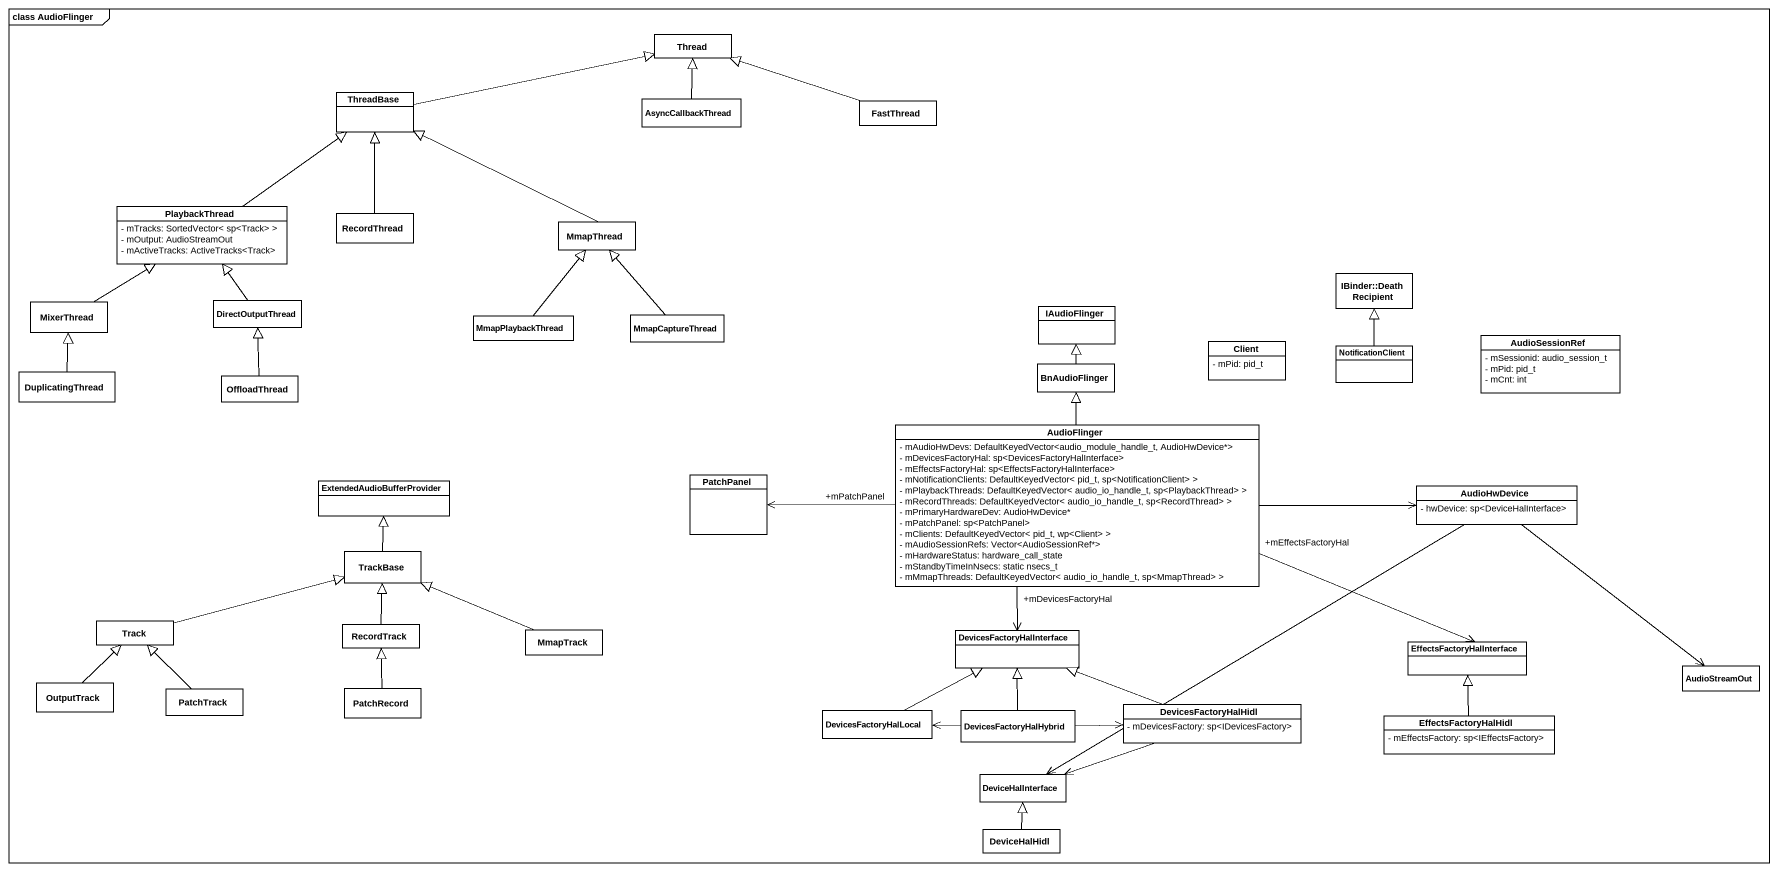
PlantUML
@startuml
mainframe class AudioFlinger
hide circle
hide empty members
skinparam classAttributeIconSize 0
class Thread
class ThreadBase
class AsyncCallbackThread
class FastThread
class PlaybackThread {
  - mTracks: SortedVector< sp<Track> >
  - mOutput: AudioStreamOut
  - mActiveTracks: ActiveTracks<Track>
}
class RecordThread
class MmapThread
class "IBinder::DeathRecipient" as IBinder_DeathRecipient
class MixerThread
class DirectOutputThread
class MmapPlaybackThread
class MmapCaptureThread
class IAudioFlinger
class Client {
  - mPid: pid_t
}
class NotificationClient
class AudioSessionRef {
  - mSessionid: audio_session_t
  - mPid: pid_t
  - mCnt: int
}
class DuplicatingThread
class OffloadThread
class BnAudioFlinger
class AudioFlinger {
  - mAudioHwDevs: DefaultKeyedVector<audio_module_handle_t, AudioHwDevice*>
  - mDevicesFactoryHal: sp<DevicesFactoryHalInterface>
  - mEffectsFactoryHal: sp<EffectsFactoryHalInterface>
  - mNotificationClients: DefaultKeyedVector< pid_t, sp<NotificationClient> >
  - mPlaybackThreads: DefaultKeyedVector< audio_io_handle_t, sp<PlaybackThread> >
  - mRecordThreads: DefaultKeyedVector< audio_io_handle_t, sp<RecordThread> >
  - mPrimaryHardwareDev: AudioHwDevice*
  - mPatchPanel: sp<PatchPanel>
  - mClients: DefaultKeyedVector< pid_t, wp<Client> >
  - mAudioSessionRefs: Vector<AudioSessionRef*>
  - mHardwareStatus: hardware_call_state
  - mStandbyTimeInNsecs: static nsecs_t
  - mMmapThreads: DefaultKeyedVector< audio_io_handle_t, sp<MmapThread> >
}
class ExtendedAudioBufferProvider
class PatchPanel
class AudioHwDevice {
  - hwDevice: sp<DeviceHalInterface>
}
class TrackBase
class Track
class RecordTrack
class MmapTrack
class DevicesFactoryHalInterface
class EffectsFactoryHalInterface
class OutputTrack
class PatchTrack
class PatchRecord
class AudioStreamOut
class DevicesFactoryHalLocal
class DevicesFactoryHalHybrid
class DevicesFactoryHalHidl {
  - mDevicesFactory: sp<IDevicesFactory>
}
class EffectsFactoryHalHidl {
  - mEffectsFactory: sp<IEffectsFactory>
}
class DeviceHalInterface
class DeviceHalHidl
ThreadBase -right-|> Thread
AsyncCallbackThread -up-|> Thread
FastThread -left-|> Thread
PlaybackThread -up-|> ThreadBase
RecordThread -up-|> ThreadBase
MmapThread -left-|> ThreadBase
MixerThread -up-|> PlaybackThread
DirectOutputThread -up-|> PlaybackThread
MmapPlaybackThread -up-|> MmapThread
MmapCaptureThread -up-|> MmapThread
NotificationClient -up-|> IBinder_DeathRecipient
DuplicatingThread -up-|> MixerThread
OffloadThread -up-|> DirectOutputThread
BnAudioFlinger -up-|> IAudioFlinger
AudioFlinger -up-|> BnAudioFlinger
AudioFlinger "+mPatchPanel" -left-> PatchPanel
AudioFlinger -right-> AudioHwDevice
AudioFlinger "+mDevicesFactoryHal" --> DevicesFactoryHalInterface
AudioFlinger "+mEffectsFactoryHal" -right-> EffectsFactoryHalInterface
AudioHwDevice --> AudioStreamOut
AudioHwDevice -left-> DeviceHalInterface
TrackBase -up-|> ExtendedAudioBufferProvider
Track -right-|> TrackBase
RecordTrack -up-|> TrackBase
MmapTrack -left-|> TrackBase
OutputTrack -up-|> Track
PatchTrack -up-|> Track
PatchRecord -up-|> RecordTrack
DevicesFactoryHalLocal -right-|> DevicesFactoryHalInterface
DevicesFactoryHalHybrid -up-|> DevicesFactoryHalInterface
DevicesFactoryHalHybrid -left-> DevicesFactoryHalLocal
DevicesFactoryHalHybrid -right-> DevicesFactoryHalHidl
DevicesFactoryHalHidl -left-|> DevicesFactoryHalInterface
DevicesFactoryHalHidl -left-> DeviceHalInterface
EffectsFactoryHalHidl -up-|> EffectsFactoryHalInterface
DeviceHalHidl -up-|> DeviceHalInterface
@enduml
